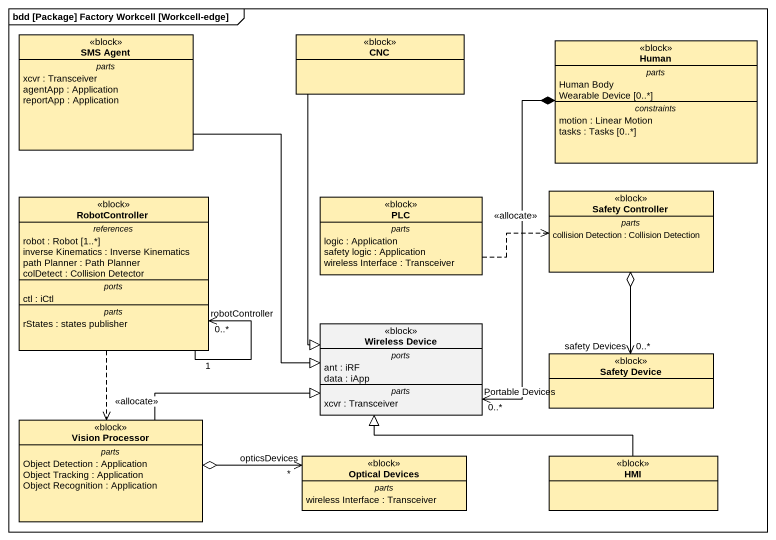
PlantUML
@startuml
mainframe bdd [Package] Factory Workcell [Workcell-edge]
hide circle
hide empty members
class "SMS Agent" as SMS_Agent <<block>> #FFF0B4 {
  -- parts --
  xcvr : Transceiver
  agentApp : Application
  reportApp : Application
}
class CNC <<block>> #FFF0B4
class Human <<block>> #FFF0B4 {
  -- parts --
  Human Body
  Wearable Device [0..*]
  -- constraints --
  motion : Linear Motion
  tasks : Tasks [0..*]
}
class RobotController <<block>> #FFF0B4 {
  -- references --
  robot : Robot [1..*]
  inverse Kinematics : Inverse Kinematics
  path Planner : Path Planner
  colDetect : Collision Detector
  -- ports --
  ctl : iCtl
  -- parts --
  rStates : states publisher
}
class PLC <<block>> #FFF0B4 {
  -- parts --
  logic : Application
  safety logic : Application
  wireless Interface : Transceiver
}
class "Safety Controller" as Safety_Controller <<block>> #FFF0B4 {
  -- parts --
  collision Detection : Collision Detection
}
class "Wireless Device" as Wireless_Device <<block>> {
  -- ports --
  ant : iRF
  data : iApp
  -- parts --
  xcvr : Transceiver
}
class "Safety Device" as Safety_Device <<block>> #FFF0B4
class "Vision Processor" as Vision_Processor <<block>> #FFF0B4 {
  -- parts --
  Object Detection : Application
  Object Tracking : Application
  Object Recognition : Application
}
class "Optical Devices" as Optical_Devices <<block>> #FFF0B4 {
  -- parts --
  wireless Interface : Transceiver
}
class HMI <<block>> #FFF0B4
SMS_Agent --|> Wireless_Device
CNC --|> Wireless_Device
Human *--> "Portable Devices\n0..*" Wireless_Device
RobotController "1" --> "robotController\n0..*" RobotController
RobotController ..> Vision_Processor : <<allocate>>
PLC .right.> Safety_Controller : <<allocate>>
Safety_Controller o--> "safety Devices\n0..*" Safety_Device
Vision_Processor -right-|> Wireless_Device
Vision_Processor o-right-> "opticsDevices\n*" Optical_Devices
HMI -left-|> Wireless_Device
@enduml
